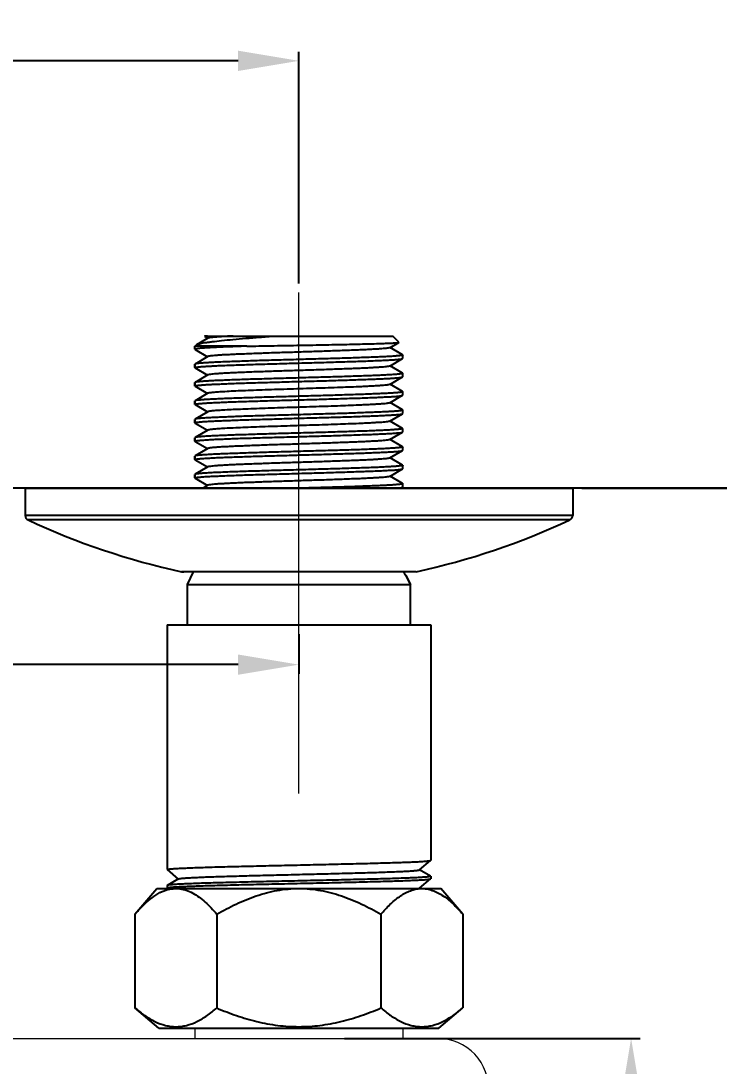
# Model space of a CAD drawing. Header units: millimetres. Extents: x 14295 to 15136, y 4961 to 5556.
# Drawn here: x 14569.5 to 14638.4, y 5287.1 to 5390.2 of the extents above; entities that cross this region are included whole.
import ezdxf

# ---------------------------------------------------------------- set-up
doc = ezdxf.new("R2010")
doc.units = ezdxf.units.MM
doc.linetypes.add('CENTERX2', pattern=[101.6, 63.5, -12.7, 12.7, -12.7])
doc.layers.add('CENTER', color=1, linetype='CENTERX2', lineweight=15)
doc.layers.add('DIM', color=3, linetype='Continuous', lineweight=9)
doc.layers.add('벽', color=2, linetype='Continuous')
doc.styles.get("Standard").update_dxf_attribs({"font": 'arial.ttf'})
doc.dimstyles.new('겸용-샤워욕조용1', dxfattribs={"dimscale": 0.6, "dimtxt": 10, "dimasz": 10, "dimexe": 1.5, "dimexo": 1.5, "dimgap": 1, "dimtad": 0, "dimtih": 1, "dimtoh": 1, "dimdec": 1, "dimdsep": 46, "dimtxsty": 'Standard', "dimcen": 2.5, "dimclrd": 5, "dimclre": 5, "dimclrt": 5, "dimadec": 1, "dimazin": 2, "dimtfac": 1, "dimtdec": 1, "dimtmove": 0, "dimatfit": 3, "dimfxl": 1.25, "dimarcsym": 0})

# ---------------------------------------------------------------- blocks, each defined once
blk = doc.blocks.new('*D2')
at = {"layer": 'Defpoints', "color": 0, "transparency": 16777216}
for p in [(14446.93, 5386.26), (14446.93, 5363.39), (14596.93, 5363.39)]:
    blk.add_point(p, dxfattribs=at)
at = {"layer": 'DIM', "color": 5, "lineweight": -2, "transparency": 16777216}
for p, q in [((14446.93, 5364.29), (14446.93, 5387.16)), ((14596.93, 5364.29), (14596.93, 5387.16)), ((14452.93, 5386.26), (14505.55, 5386.26)), ((14590.93, 5386.26), (14538.3, 5386.26))]:
    blk.add_line(p, q, dxfattribs=at)
at = {"layer": 'DIM', "color": 5, "transparency": 16777216}
for points in [[(14452.93, 5387.26), (14452.93, 5385.26), (14446.93, 5386.26)], [(14590.93, 5387.26), (14590.93, 5385.26), (14596.93, 5386.26)]]:
    blk.add_solid(points, dxfattribs=at)
at = {"layer": 'DIM', "color": 5, "transparency": 16777216, "insert": (14521.93, 5386.26), "char_height": 6, "attachment_point": 5}
blk.add_mtext('150~200', dxfattribs=at)
blk = doc.blocks.new('*D9')
at = {"layer": 'Defpoints', "color": 0, "transparency": 16777216}
for p in [(14446.93, 5330.61), (14596.93, 5330.61), (14596.93, 5326.69)]:
    blk.add_point(p, dxfattribs=at)
at = {"layer": 'DIM', "color": 5, "lineweight": -2, "transparency": 16777216}
for p, q in [((14446.93, 5329.71), (14446.93, 5325.79)), ((14596.93, 5329.71), (14596.93, 5325.79)), ((14452.93, 5326.69), (14514.99, 5326.69)), ((14590.93, 5326.69), (14528.86, 5326.69))]:
    blk.add_line(p, q, dxfattribs=at)
at = {"layer": 'DIM', "color": 5, "transparency": 16777216}
for points in [[(14452.93, 5327.69), (14452.93, 5325.69), (14446.93, 5326.69)], [(14590.93, 5327.69), (14590.93, 5325.69), (14596.93, 5326.69)]]:
    blk.add_solid(points, dxfattribs=at)
at = {"layer": 'DIM', "color": 5, "transparency": 16777216, "insert": (14521.93, 5326.69), "char_height": 6, "attachment_point": 5}
blk.add_mtext('150', dxfattribs=at)
blk = doc.blocks.new('*D10')
at = {"layer": 'Defpoints', "color": 0, "transparency": 16777216}
for p in [(14623.93, 5344.11), (14661.35, 5344.11), (14521.93, 5127.31)]:
    blk.add_point(p, dxfattribs=at)
at = {"layer": 'DIM', "color": 5, "lineweight": -2, "transparency": 16777216}
for p, q in [((14624.83, 5344.11), (14662.25, 5344.11)), ((14661.35, 5338.11), (14661.35, 5239.37)), ((14661.35, 5133.31), (14661.35, 5232.04)), ((14522.83, 5127.31), (14662.25, 5127.31))]:
    blk.add_line(p, q, dxfattribs=at)
at = {"layer": 'DIM', "color": 5, "transparency": 16777216}
for points in [[(14660.35, 5338.11), (14662.35, 5338.11), (14661.35, 5344.11)], [(14660.35, 5133.31), (14662.35, 5133.31), (14661.35, 5127.31)]]:
    blk.add_solid(points, dxfattribs=at)
at = {"layer": 'DIM', "color": 5, "transparency": 16777216, "insert": (14661.35, 5235.71), "char_height": 6, "attachment_point": 5}
blk.add_mtext('216.8', dxfattribs=at)
blk = doc.blocks.new('*D11')
at = {"layer": 'Defpoints', "color": 0, "transparency": 16777216}
for p in [(14600.54, 5289.81), (14629.69, 5289.81), (14600.54, 5253.05)]:
    blk.add_point(p, dxfattribs=at)
at = {"layer": 'DIM', "color": 5, "lineweight": -2, "transparency": 16777216}
for p, q in [((14601.44, 5289.81), (14630.59, 5289.81)), ((14629.69, 5283.81), (14629.69, 5275.09)), ((14629.69, 5259.05), (14629.69, 5267.76)), ((14601.44, 5253.05), (14630.59, 5253.05))]:
    blk.add_line(p, q, dxfattribs=at)
at = {"layer": 'DIM', "color": 5, "transparency": 16777216}
for points in [[(14628.69, 5283.81), (14630.69, 5283.81), (14629.69, 5289.81)], [(14628.69, 5259.05), (14630.69, 5259.05), (14629.69, 5253.05)]]:
    blk.add_solid(points, dxfattribs=at)
at = {"layer": 'DIM', "color": 5, "transparency": 16777216, "insert": (14629.69, 5271.43), "char_height": 6, "attachment_point": 5}
blk.add_mtext('36.8', dxfattribs=at)
blk = doc.blocks.new('*D12')
at = {"layer": 'Defpoints', "color": 0, "transparency": 16777216}
for p in [(14623.93, 5344.11), (14645.14, 5344.11), (14521.93, 5179.31)]:
    blk.add_point(p, dxfattribs=at)
at = {"layer": 'DIM', "color": 5, "lineweight": -2, "transparency": 16777216}
for p, q in [((14624.83, 5344.11), (14646.04, 5344.11)), ((14645.14, 5338.11), (14645.14, 5265.37)), ((14645.14, 5185.31), (14645.14, 5258.04)), ((14522.83, 5179.31), (14646.04, 5179.31))]:
    blk.add_line(p, q, dxfattribs=at)
at = {"layer": 'DIM', "color": 5, "transparency": 16777216}
for points in [[(14644.14, 5338.11), (14646.14, 5338.11), (14645.14, 5344.11)], [(14644.14, 5185.31), (14646.14, 5185.31), (14645.14, 5179.31)]]:
    blk.add_solid(points, dxfattribs=at)
at = {"layer": 'DIM', "color": 5, "transparency": 16777216, "insert": (14645.14, 5261.71), "char_height": 6, "attachment_point": 5}
blk.add_mtext('164.8', dxfattribs=at)

msp = doc.modelspace()

# ---------------------------------------------------------------- linework, layer by layer
at = {"color": 7, "linetype": 'Continuous'}
for p, q in [((14587.68, 5359.11), (14587.63, 5359.06)), ((14587.63, 5359.06), (14587.64, 5359.05)), ((14587.64, 5359.05), (14587.93, 5358.88)), ((14587.68, 5359.11), (14606.18, 5359.11)), ((14606.79, 5358.49), (14606.18, 5359.11)), ((14586.78, 5358.21), (14586.68, 5358.11)), ((14586.68, 5357.8), (14586.68, 5358.11)), ((14591.78, 5358.11), (14586.68, 5358.11)), ((14586.78, 5358.21), (14586.83, 5358.25)), ((14587.96, 5358.9), (14586.83, 5358.25)), ((14605.89, 5357.96), (14606.79, 5358.48)), ((14607.16, 5357.26), (14605.92, 5357.98)), ((14606.79, 5358.48), (14606.79, 5358.49)), ((14586.68, 5357.8), (14586.69, 5357.79)), ((14586.69, 5357.79), (14587.93, 5357.07)), ((14587.96, 5357.09), (14586.69, 5356.35)), ((14607.16, 5357.26), (14607.18, 5357.24)), ((14607.16, 5356.88), (14607.18, 5356.9)), ((14607.18, 5356.9), (14607.18, 5357.24)), ((14607.18, 5357.24), (14607.18, 5357.24)), ((14586.69, 5356.35), (14586.68, 5356.34)), ((14586.68, 5355.99), (14586.68, 5356.34)), ((14586.68, 5356.34), (14586.68, 5355.99)), ((14586.69, 5355.98), (14586.68, 5355.99)), ((14586.68, 5355.99), (14586.68, 5355.99)), ((14586.69, 5355.98), (14587.93, 5355.26)), ((14605.89, 5356.15), (14607.16, 5356.88)), ((14607.16, 5355.44), (14605.92, 5356.16)), ((14587.96, 5355.27), (14586.69, 5354.54)), ((14605.89, 5354.33), (14607.16, 5355.07)), ((14607.16, 5355.44), (14607.18, 5355.43)), ((14607.16, 5355.07), (14607.18, 5355.08)), ((14607.18, 5355.08), (14607.18, 5355.43)), ((14607.18, 5355.43), (14607.18, 5355.43)), ((14586.69, 5354.54), (14586.68, 5354.52)), ((14586.68, 5354.18), (14586.68, 5354.52)), ((14586.68, 5354.52), (14586.68, 5354.18)), ((14586.69, 5354.16), (14586.68, 5354.18)), ((14586.68, 5354.18), (14586.68, 5354.18)), ((14586.69, 5354.16), (14587.93, 5353.44)), ((14607.16, 5353.63), (14605.92, 5354.35)), ((14587.96, 5353.46), (14586.69, 5352.72)), ((14605.89, 5352.52), (14607.16, 5353.26)), ((14607.16, 5353.63), (14607.18, 5353.62)), ((14607.16, 5353.26), (14607.18, 5353.27)), ((14607.18, 5353.27), (14607.18, 5353.62)), ((14607.18, 5353.62), (14607.18, 5353.61)), ((14586.69, 5352.72), (14586.68, 5352.71)), ((14586.68, 5352.36), (14586.68, 5352.71)), ((14586.68, 5352.71), (14586.68, 5352.36)), ((14586.69, 5352.35), (14586.68, 5352.36)), ((14586.68, 5352.36), (14586.68, 5352.36)), ((14586.69, 5352.35), (14587.93, 5351.63)), ((14607.16, 5351.82), (14605.92, 5352.54)), ((14607.16, 5351.82), (14607.18, 5351.8)), ((14607.18, 5351.46), (14607.18, 5351.8)), ((14607.18, 5351.8), (14607.18, 5351.8)), ((14586.69, 5350.91), (14586.68, 5350.89)), ((14586.68, 5350.55), (14586.68, 5350.89)), ((14586.68, 5350.89), (14586.68, 5350.55)), ((14587.96, 5351.64), (14586.69, 5350.91)), ((14605.89, 5350.71), (14607.16, 5351.44)), ((14607.16, 5350), (14605.92, 5350.72)), ((14607.16, 5351.44), (14607.18, 5351.46)), ((14586.69, 5350.53), (14586.68, 5350.55)), ((14586.68, 5350.55), (14586.68, 5350.55)), ((14586.69, 5350.53), (14587.93, 5349.81)), ((14587.96, 5349.83), (14586.69, 5349.09)), ((14607.16, 5350), (14607.18, 5349.99)), ((14607.18, 5349.64), (14607.18, 5349.99)), ((14607.18, 5349.99), (14607.18, 5349.99)), ((14586.69, 5349.09), (14586.68, 5349.08)), ((14586.68, 5348.73), (14586.68, 5349.08)), ((14586.68, 5349.08), (14586.68, 5348.73)), ((14586.68, 5348.73), (14586.68, 5348.74)), ((14586.69, 5348.72), (14586.68, 5348.73)), ((14586.69, 5348.72), (14587.93, 5348)), ((14605.89, 5348.89), (14607.16, 5349.63)), ((14607.16, 5348.19), (14605.92, 5348.91)), ((14607.16, 5349.63), (14607.18, 5349.64)), ((14587.96, 5348.02), (14586.69, 5347.28)), ((14605.89, 5347.08), (14607.16, 5347.81)), ((14607.16, 5348.19), (14607.18, 5348.17)), ((14607.16, 5347.81), (14607.18, 5347.83)), ((14607.18, 5347.83), (14607.18, 5348.17)), ((14607.18, 5348.17), (14607.18, 5348.17)), ((14586.69, 5347.28), (14586.68, 5347.27)), ((14586.68, 5346.92), (14586.68, 5347.27)), ((14586.68, 5347.27), (14586.68, 5346.92)), ((14586.69, 5346.91), (14586.68, 5346.92)), ((14586.68, 5346.92), (14586.68, 5346.92)), ((14586.69, 5346.91), (14587.93, 5346.19)), ((14607.16, 5346.37), (14605.92, 5347.09)), ((14587.96, 5346.2), (14586.69, 5345.47)), ((14605.89, 5345.26), (14607.16, 5346)), ((14607.16, 5346.37), (14607.18, 5346.36)), ((14607.16, 5346), (14607.18, 5346.01)), ((14607.18, 5346.01), (14607.18, 5346.36)), ((14607.18, 5346.36), (14607.18, 5346.36)), ((14586.69, 5345.47), (14586.68, 5345.45)), ((14586.68, 5345.11), (14586.68, 5345.45)), ((14586.68, 5345.45), (14586.68, 5345.11)), ((14586.69, 5345.09), (14586.68, 5345.11)), ((14586.68, 5345.11), (14586.68, 5345.11)), ((14586.69, 5345.09), (14587.93, 5344.37)), ((14607.16, 5344.56), (14605.92, 5345.28)), ((14607.16, 5344.56), (14607.18, 5344.55)), ((14607.18, 5344.2), (14607.18, 5344.55)), ((14607.18, 5344.55), (14607.18, 5344.54)), ((14569.93, 5344.11), (14569.93, 5341.42)), ((14569.93, 5344.11), (14569.93, 5341.42)), ((14569.93, 5344.11), (14623.93, 5344.11)), ((14587.96, 5344.39), (14587.47, 5344.11)), ((14607.03, 5344.11), (14607.16, 5344.19)), ((14607.16, 5344.19), (14607.18, 5344.2)), ((14623.93, 5344.11), (14623.93, 5341.42)), ((14623.93, 5344.11), (14623.93, 5341.42)), ((14623.93, 5341.42), (14569.93, 5341.42)), ((14623.64, 5340.97), (14570.21, 5340.97)), ((14608.49, 5335.86), (14585.36, 5335.86)), ((14585.36, 5335.86), (14585.58, 5335.84)), ((14608.28, 5335.84), (14585.58, 5335.84)), ((14585.93, 5334.61), (14586.54, 5335.84)), ((14607.44, 5335.51), (14607.28, 5335.84)), ((14607.48, 5335.51), (14607.44, 5335.51)), ((14607.93, 5334.61), (14607.48, 5335.51)), ((14607.48, 5335.51), (14607.93, 5334.61)), ((14608.49, 5335.86), (14608.28, 5335.84)), ((14585.93, 5330.61), (14585.93, 5334.61)), ((14585.93, 5334.61), (14607.93, 5334.61)), ((14607.93, 5330.61), (14607.93, 5334.61)), ((14583.93, 5330.61), (14583.93, 5306.47)), ((14583.93, 5330.61), (14583.93, 5306.47)), ((14583.93, 5330.61), (14609.93, 5330.61)), ((14609.93, 5330.61), (14609.93, 5307.38)), ((14609.93, 5330.61), (14609.93, 5307.38)), ((14583.93, 5306.47), (14585.03, 5305.54)), ((14583.93, 5306.47), (14583.93, 5306.47)), ((14583.93, 5306.47), (14583.93, 5306.47)), ((14608.81, 5306.44), (14609.92, 5307.37)), ((14609.92, 5305.82), (14608.82, 5306.45)), ((14609.92, 5307.37), (14609.93, 5307.38)), ((14585.05, 5305.55), (14583.94, 5304.91)), ((14608.81, 5304.63), (14609.92, 5305.56)), ((14609.92, 5305.82), (14609.93, 5305.81)), ((14609.92, 5305.56), (14609.93, 5305.57)), ((14609.93, 5305.81), (14609.93, 5305.57)), ((14609.93, 5305.81), (14609.93, 5305.57)), ((14609.93, 5305.81), (14609.93, 5305.81)), ((14580.76, 5302.06), (14582.93, 5304.61)), ((14582.93, 5304.61), (14610.92, 5304.61)), ((14583.94, 5304.91), (14583.93, 5304.9)), ((14583.93, 5304.9), (14583.93, 5304.66)), ((14583.93, 5304.9), (14583.93, 5304.66)), ((14583.93, 5304.65), (14583.93, 5304.66)), ((14583.93, 5304.66), (14583.93, 5304.66)), ((14583.93, 5304.65), (14583.99, 5304.61)), ((14608.88, 5304.61), (14608.82, 5304.64)), ((14613.09, 5302.06), (14610.92, 5304.61)), ((14580.76, 5302.06), (14580.76, 5292.82)), ((14588.84, 5302.06), (14588.84, 5292.82)), ((14605.01, 5302.06), (14605.01, 5292.82)), ((14613.09, 5302.06), (14613.09, 5292.82)), ((14583.12, 5290.81), (14580.76, 5292.82)), ((14610.73, 5290.81), (14613.09, 5292.82)), ((14583.12, 5290.81), (14610.73, 5290.81))]:
    msp.add_line(p, q, dxfattribs=at)
at = {"linetype": 'Continuous', "lineweight": 18}
for p, q in [((14586.68, 5290.81), (14586.68, 5289.81)), ((14607.18, 5290.81), (14607.18, 5289.81)), ((14433.21, 5289.81), (14610.64, 5289.81))]:
    msp.add_line(p, q, dxfattribs=at)
at = {"color": 6, "lineweight": 18}
msp.add_line((14586.68, 5290.81), (14607.18, 5290.81), dxfattribs=at)
at = {"color": 7, "linetype": 'Continuous'}
for centre, radius, start, end in [((14570.43, 5341.42), 0.5, 180, 244.9417), ((14623.43, 5341.42), 0.5, 295.0583, 0), ((14600.54, 5405.83), 71.6, 244.9417, 257.7627), ((14600.54, 5405.83), 71.6, 244.9417, 257.7627), ((14593.31, 5405.83), 71.6, 282.2373, 295.0583), ((14593.31, 5405.83), 71.6, 282.2373, 295.0583)]:
    msp.add_arc(centre, radius, start, end, dxfattribs=at)
at = {"linetype": 'Continuous', "lineweight": 18}
msp.add_arc((14610.64, 5284.81), 5, 356.8202, 90, dxfattribs=at)
at = {"color": 7, "linetype": 'Continuous'}
for points, knots in [([(14586.83, 5358.25), (14586.86, 5358.27), (14586.96, 5358.31), (14587.14, 5358.36), (14587.37, 5358.41), (14587.66, 5358.46), (14588, 5358.51), (14588.55, 5358.58), (14589.36, 5358.67), (14590.46, 5358.78), (14591.72, 5358.89), (14593.09, 5359), (14594.04, 5359.07), (14594.53, 5359.11)], [0, 0, 0, 0, 0.016562, 0.04005, 0.070572, 0.108073, 0.152421, 0.203409, 0.324246, 0.467967, 0.631241, 0.810097, 1, 1, 1, 1]), ([(14587.91, 5359.11), (14587.87, 5359.1), (14587.81, 5359.1), (14587.73, 5359.09), (14587.69, 5359.08), (14587.66, 5359.08), (14587.65, 5359.07), (14587.64, 5359.07), (14587.63, 5359.06)], [0, 0, 0, 0, 0.403647, 0.704709, 0.816606, 0.902765, 0.963479, 1, 1, 1, 1]), ([(14590.46, 5359.11), (14590.29, 5359.1), (14589.95, 5359.08), (14589.48, 5359.06), (14589.07, 5359.03), (14588.72, 5359.01), (14588.43, 5358.98), (14588.24, 5358.96), (14588.11, 5358.94), (14588.05, 5358.93), (14588, 5358.92), (14587.97, 5358.91), (14587.96, 5358.9)], [0, 0, 0, 0, 0.21025, 0.39871, 0.563649, 0.703842, 0.818243, 0.906015, 0.939714, 0.96658, 0.986632, 1, 1, 1, 1]), ([(14591.78, 5358.11), (14591.41, 5358.09), (14590.71, 5358.07), (14589.71, 5358.03), (14588.95, 5358), (14588.41, 5357.97), (14588.06, 5357.96), (14587.74, 5357.94), (14587.47, 5357.92), (14587.23, 5357.9), (14587.04, 5357.88), (14586.89, 5357.86), (14586.78, 5357.85), (14586.71, 5357.83), (14586.68, 5357.82), (14586.68, 5357.81), (14586.68, 5357.8)], [0, 0, 0, 0, 0.216872, 0.413019, 0.584998, 0.661026, 0.729967, 0.791522, 0.845446, 0.891503, 0.929518, 0.959344, 0.980888, 0.994185, 0.997875, 1, 1, 1, 1]), ([(14605.89, 5357.96), (14605.88, 5357.96), (14605.85, 5357.95), (14605.8, 5357.93), (14605.72, 5357.92), (14605.59, 5357.9), (14605.37, 5357.88), (14605.05, 5357.85), (14604.65, 5357.82), (14604.19, 5357.8), (14603.66, 5357.77), (14603.08, 5357.74), (14602.43, 5357.71), (14601.48, 5357.68), (14600.21, 5357.63), (14598.6, 5357.58), (14596.93, 5357.52), (14595.26, 5357.47), (14593.64, 5357.42), (14592.37, 5357.37), (14591.42, 5357.33), (14590.77, 5357.31), (14590.19, 5357.28), (14589.66, 5357.25), (14589.2, 5357.23), (14588.8, 5357.2), (14588.48, 5357.17), (14588.26, 5357.15), (14588.13, 5357.13), (14588.05, 5357.12), (14588, 5357.1), (14587.97, 5357.09), (14587.96, 5357.09)], [0, 0, 0, 0, 0.002023, 0.005107, 0.009275, 0.014527, 0.028249, 0.046177, 0.068154, 0.093991, 0.123458, 0.156292, 0.192202, 0.230865, 0.315051, 0.405844, 0.5, 0.594156, 0.684949, 0.769135, 0.807798, 0.843708, 0.876542, 0.90601, 0.931845, 0.953824, 0.97175, 0.985473, 0.990724, 0.994892, 0.997977, 1, 1, 1, 1]), ([(14591.78, 5358.11), (14592.58, 5358.12), (14594.22, 5358.15), (14596.29, 5358.19), (14597.99, 5358.22), (14599.24, 5358.24), (14600.46, 5358.27), (14601.62, 5358.29), (14602.69, 5358.31), (14603.67, 5358.34), (14604.54, 5358.36), (14605.18, 5358.38), (14605.63, 5358.4), (14605.91, 5358.41), (14606.16, 5358.42), (14606.36, 5358.43), (14606.53, 5358.44), (14606.64, 5358.45), (14606.71, 5358.46), (14606.74, 5358.47), (14606.77, 5358.47), (14606.78, 5358.48), (14606.79, 5358.48)], [0, 0, 0, 0, 0.158672, 0.328226, 0.413743, 0.497918, 0.579388, 0.656825, 0.72896, 0.794598, 0.852642, 0.902115, 0.923371, 0.942181, 0.958464, 0.972151, 0.983181, 0.991513, 0.994655, 0.997113, 0.99889, 1, 1, 1, 1]), ([(14607.18, 5357.24), (14607.17, 5357.24), (14607.17, 5357.23), (14607.15, 5357.22), (14607.11, 5357.21), (14607.05, 5357.2), (14606.96, 5357.18), (14606.85, 5357.17), (14606.72, 5357.16), (14606.56, 5357.14), (14606.31, 5357.12), (14605.94, 5357.1), (14605.44, 5357.07), (14604.85, 5357.04), (14604.2, 5357.02), (14603.47, 5356.99), (14602.69, 5356.96), (14601.85, 5356.93), (14600.64, 5356.9), (14599.07, 5356.85), (14597.13, 5356.8), (14595.19, 5356.74), (14593.31, 5356.69), (14591.82, 5356.64), (14590.71, 5356.6), (14589.95, 5356.57), (14589.27, 5356.55), (14588.65, 5356.52), (14588.11, 5356.49), (14587.66, 5356.46), (14587.33, 5356.44), (14587.11, 5356.42), (14586.98, 5356.41), (14586.87, 5356.39), (14586.79, 5356.38), (14586.73, 5356.37), (14586.7, 5356.36), (14586.69, 5356.35)], [0, 0, 0, 0, 0.000415, 0.001043, 0.003085, 0.006238, 0.01052, 0.015927, 0.02245, 0.030078, 0.038795, 0.05941, 0.084113, 0.112673, 0.14483, 0.180285, 0.21871, 0.259748, 0.303018, 0.394635, 0.490173, 0.58609, 0.678832, 0.764968, 0.804549, 0.84131, 0.874907, 0.905032, 0.931404, 0.953782, 0.971963, 0.979427, 0.985784, 0.991023, 0.995135, 0.99812, 1, 1, 1, 1]), ([(14586.68, 5355.99), (14586.68, 5356), (14586.68, 5356), (14586.7, 5356.01), (14586.74, 5356.02), (14586.8, 5356.04), (14586.89, 5356.05), (14587, 5356.06), (14587.13, 5356.08), (14587.29, 5356.09), (14587.54, 5356.11), (14587.91, 5356.13), (14588.41, 5356.16), (14589, 5356.19), (14589.65, 5356.22), (14590.38, 5356.24), (14591.16, 5356.27), (14592, 5356.3), (14593.21, 5356.34), (14594.78, 5356.38), (14596.72, 5356.44), (14598.66, 5356.49), (14600.54, 5356.55), (14602.03, 5356.59), (14603.14, 5356.63), (14603.9, 5356.66), (14604.58, 5356.69), (14605.2, 5356.71), (14605.74, 5356.74), (14606.19, 5356.77), (14606.52, 5356.79), (14606.74, 5356.81), (14606.87, 5356.83), (14606.98, 5356.84), (14607.06, 5356.85), (14607.12, 5356.87), (14607.15, 5356.88), (14607.16, 5356.88)], [0, 0, 0, 0, 0.000415, 0.001043, 0.003085, 0.006238, 0.01052, 0.015927, 0.02245, 0.030078, 0.038795, 0.05941, 0.084113, 0.112673, 0.14483, 0.180285, 0.21871, 0.259748, 0.303018, 0.394635, 0.490173, 0.58609, 0.678832, 0.764968, 0.804549, 0.84131, 0.874907, 0.905032, 0.931404, 0.953782, 0.971963, 0.979427, 0.985784, 0.991023, 0.995135, 0.99812, 1, 1, 1, 1]), ([(14605.89, 5356.15), (14605.88, 5356.14), (14605.85, 5356.13), (14605.8, 5356.12), (14605.72, 5356.1), (14605.59, 5356.09), (14605.37, 5356.06), (14605.05, 5356.04), (14604.65, 5356.01), (14604.19, 5355.98), (14603.66, 5355.95), (14603.08, 5355.93), (14602.43, 5355.9), (14601.48, 5355.86), (14600.21, 5355.82), (14598.6, 5355.76), (14596.93, 5355.71), (14595.26, 5355.66), (14593.64, 5355.6), (14592.37, 5355.56), (14591.42, 5355.52), (14590.77, 5355.49), (14590.19, 5355.47), (14589.66, 5355.44), (14589.2, 5355.41), (14588.8, 5355.38), (14588.48, 5355.36), (14588.26, 5355.33), (14588.13, 5355.31), (14588.05, 5355.3), (14588, 5355.29), (14587.97, 5355.28), (14587.96, 5355.27)], [0, 0, 0, 0, 0.002023, 0.005107, 0.009275, 0.014527, 0.028249, 0.046176, 0.068154, 0.093991, 0.123458, 0.156292, 0.192202, 0.230865, 0.315051, 0.405844, 0.5, 0.594156, 0.684948, 0.769134, 0.807798, 0.843707, 0.876542, 0.906009, 0.931845, 0.953824, 0.971749, 0.985473, 0.990724, 0.994891, 0.997976, 1, 1, 1, 1]), ([(14586.68, 5354.18), (14586.68, 5354.18), (14586.68, 5354.19), (14586.7, 5354.2), (14586.74, 5354.21), (14586.8, 5354.22), (14586.89, 5354.24), (14587, 5354.25), (14587.13, 5354.26), (14587.29, 5354.28), (14587.54, 5354.3), (14587.91, 5354.32), (14588.41, 5354.35), (14589, 5354.37), (14589.65, 5354.4), (14590.38, 5354.43), (14591.16, 5354.46), (14592, 5354.49), (14593.21, 5354.52), (14594.78, 5354.57), (14596.72, 5354.62), (14598.66, 5354.68), (14600.54, 5354.73), (14602.03, 5354.78), (14603.14, 5354.82), (14603.9, 5354.85), (14604.58, 5354.87), (14605.2, 5354.9), (14605.74, 5354.93), (14606.19, 5354.95), (14606.52, 5354.98), (14606.74, 5355), (14606.87, 5355.01), (14606.98, 5355.03), (14607.06, 5355.04), (14607.12, 5355.05), (14607.15, 5355.06), (14607.16, 5355.07)], [0, 0, 0, 0, 0.000415, 0.001043, 0.003085, 0.006238, 0.01052, 0.015927, 0.02245, 0.030078, 0.038795, 0.059411, 0.084114, 0.112674, 0.144831, 0.180286, 0.21871, 0.259747, 0.303017, 0.394634, 0.490171, 0.586086, 0.678827, 0.764964, 0.804546, 0.841307, 0.874905, 0.905029, 0.931402, 0.953781, 0.971963, 0.979426, 0.985783, 0.991023, 0.995135, 0.99812, 1, 1, 1, 1]), ([(14607.18, 5355.43), (14607.17, 5355.42), (14607.17, 5355.42), (14607.15, 5355.41), (14607.11, 5355.4), (14607.05, 5355.38), (14606.96, 5355.37), (14606.85, 5355.36), (14606.72, 5355.34), (14606.56, 5355.33), (14606.31, 5355.31), (14605.94, 5355.29), (14605.44, 5355.26), (14604.85, 5355.23), (14604.2, 5355.2), (14603.47, 5355.18), (14602.69, 5355.15), (14601.85, 5355.12), (14600.64, 5355.08), (14599.07, 5355.04), (14597.13, 5354.98), (14595.19, 5354.93), (14593.31, 5354.87), (14591.82, 5354.83), (14590.71, 5354.79), (14589.95, 5354.76), (14589.27, 5354.73), (14588.65, 5354.71), (14588.11, 5354.68), (14587.66, 5354.65), (14587.33, 5354.63), (14587.11, 5354.61), (14586.98, 5354.59), (14586.87, 5354.58), (14586.79, 5354.57), (14586.73, 5354.55), (14586.7, 5354.54), (14586.69, 5354.54)], [0, 0, 0, 0, 0.000415, 0.001043, 0.003085, 0.006238, 0.01052, 0.015927, 0.02245, 0.030078, 0.038795, 0.05941, 0.084113, 0.112673, 0.14483, 0.180286, 0.218711, 0.259751, 0.303022, 0.394639, 0.490178, 0.586095, 0.678836, 0.76497, 0.804551, 0.841311, 0.874908, 0.905032, 0.931404, 0.953783, 0.971964, 0.979427, 0.985784, 0.991023, 0.995135, 0.99812, 1, 1, 1, 1]), ([(14605.89, 5354.33), (14605.88, 5354.33), (14605.85, 5354.32), (14605.8, 5354.3), (14605.72, 5354.29), (14605.59, 5354.27), (14605.37, 5354.25), (14605.05, 5354.22), (14604.65, 5354.19), (14604.19, 5354.17), (14603.66, 5354.14), (14602.6, 5354.09), (14600.91, 5354.03), (14598.57, 5353.95), (14596.5, 5353.88), (14594.83, 5353.83), (14593.63, 5353.79), (14592.49, 5353.75), (14591.44, 5353.71), (14590.5, 5353.67), (14589.79, 5353.63), (14589.3, 5353.6), (14588.98, 5353.58), (14588.71, 5353.56), (14588.47, 5353.54), (14588.28, 5353.52), (14588.14, 5353.5), (14588.04, 5353.49), (14587.99, 5353.47), (14587.97, 5353.46), (14587.96, 5353.46)], [0, 0, 0, 0, 0.002024, 0.005109, 0.009276, 0.014527, 0.028251, 0.046177, 0.068155, 0.093992, 0.123458, 0.156293, 0.271937, 0.405843, 0.547289, 0.617299, 0.684948, 0.748877, 0.807798, 0.860527, 0.906008, 0.925739, 0.943329, 0.95869, 0.97175, 0.982442, 0.990724, 0.996567, 0.998579, 1, 1, 1, 1]), ([(14586.68, 5352.36), (14586.68, 5352.37), (14586.68, 5352.37), (14586.7, 5352.38), (14586.74, 5352.39), (14586.8, 5352.41), (14586.89, 5352.42), (14587, 5352.44), (14587.13, 5352.45), (14587.29, 5352.46), (14587.54, 5352.48), (14587.91, 5352.51), (14588.41, 5352.53), (14589, 5352.56), (14589.65, 5352.59), (14590.38, 5352.62), (14591.16, 5352.64), (14592, 5352.67), (14593.21, 5352.71), (14594.78, 5352.76), (14596.72, 5352.81), (14598.66, 5352.86), (14600.54, 5352.92), (14602.03, 5352.97), (14603.14, 5353), (14603.9, 5353.03), (14604.58, 5353.06), (14605.2, 5353.09), (14605.74, 5353.11), (14606.19, 5353.14), (14606.52, 5353.16), (14606.74, 5353.18), (14606.87, 5353.2), (14606.98, 5353.21), (14607.06, 5353.23), (14607.12, 5353.24), (14607.15, 5353.25), (14607.16, 5353.26)], [0, 0, 0, 0, 0.000415, 0.001043, 0.003085, 0.006238, 0.01052, 0.015927, 0.022451, 0.030079, 0.038796, 0.059412, 0.084116, 0.112676, 0.144833, 0.180287, 0.218711, 0.259749, 0.303019, 0.394637, 0.490172, 0.586085, 0.678826, 0.764963, 0.804544, 0.841305, 0.874903, 0.905027, 0.931401, 0.95378, 0.971962, 0.979426, 0.985783, 0.991023, 0.995135, 0.99812, 1, 1, 1, 1]), ([(14607.18, 5353.61), (14607.17, 5353.61), (14607.17, 5353.6), (14607.15, 5353.59), (14607.11, 5353.58), (14607.05, 5353.57), (14606.96, 5353.56), (14606.85, 5353.54), (14606.72, 5353.53), (14606.56, 5353.51), (14606.31, 5353.5), (14605.94, 5353.47), (14605.44, 5353.44), (14604.85, 5353.42), (14604.2, 5353.39), (14603.47, 5353.36), (14602.69, 5353.33), (14601.85, 5353.31), (14600.64, 5353.27), (14599.07, 5353.22), (14597.13, 5353.17), (14595.19, 5353.11), (14593.31, 5353.06), (14591.82, 5353.01), (14590.71, 5352.97), (14589.95, 5352.95), (14589.27, 5352.92), (14588.65, 5352.89), (14588.11, 5352.86), (14587.66, 5352.84), (14587.33, 5352.81), (14587.11, 5352.79), (14586.98, 5352.78), (14586.87, 5352.77), (14586.79, 5352.75), (14586.73, 5352.74), (14586.7, 5352.73), (14586.69, 5352.72)], [0, 0, 0, 0, 0.000415, 0.001043, 0.003085, 0.006238, 0.010519, 0.015927, 0.02245, 0.030078, 0.038795, 0.059412, 0.084114, 0.112675, 0.144832, 0.180288, 0.218714, 0.259754, 0.303026, 0.394644, 0.49018, 0.586096, 0.678837, 0.764971, 0.804551, 0.841311, 0.874907, 0.905031, 0.931404, 0.953782, 0.971964, 0.979427, 0.985784, 0.991023, 0.995135, 0.99812, 1, 1, 1, 1]), ([(14607.18, 5351.8), (14607.17, 5351.8), (14607.17, 5351.79), (14607.15, 5351.78), (14607.11, 5351.77), (14607.05, 5351.76), (14606.96, 5351.74), (14606.85, 5351.73), (14606.72, 5351.71), (14606.56, 5351.7), (14606.31, 5351.68), (14605.94, 5351.66), (14605.44, 5351.63), (14604.85, 5351.6), (14604.2, 5351.58), (14603.47, 5351.55), (14602.69, 5351.52), (14601.85, 5351.49), (14600.64, 5351.45), (14599.07, 5351.41), (14597.13, 5351.35), (14595.19, 5351.3), (14593.31, 5351.24), (14591.82, 5351.2), (14590.71, 5351.16), (14589.95, 5351.13), (14589.27, 5351.1), (14588.65, 5351.08), (14588.11, 5351.05), (14587.66, 5351.02), (14587.33, 5351), (14587.11, 5350.98), (14586.98, 5350.97), (14586.87, 5350.95), (14586.79, 5350.94), (14586.73, 5350.93), (14586.7, 5350.92), (14586.69, 5350.91)], [0, 0, 0, 0, 0.000415, 0.001043, 0.003085, 0.006238, 0.010519, 0.015927, 0.02245, 0.030078, 0.038796, 0.059413, 0.084116, 0.112677, 0.144834, 0.18029, 0.218715, 0.259755, 0.303027, 0.394644, 0.490179, 0.586093, 0.678834, 0.764969, 0.804549, 0.841309, 0.874905, 0.905029, 0.931402, 0.953781, 0.971963, 0.979427, 0.985784, 0.991023, 0.995135, 0.99812, 1, 1, 1, 1]), ([(14605.89, 5352.52), (14605.88, 5352.51), (14605.85, 5352.5), (14605.8, 5352.49), (14605.72, 5352.48), (14605.59, 5352.46), (14605.37, 5352.43), (14605.05, 5352.41), (14604.65, 5352.38), (14604.19, 5352.35), (14603.66, 5352.33), (14602.6, 5352.28), (14600.91, 5352.21), (14598.57, 5352.13), (14596.5, 5352.07), (14594.83, 5352.01), (14593.63, 5351.97), (14592.49, 5351.93), (14591.44, 5351.89), (14590.5, 5351.85), (14589.79, 5351.82), (14589.3, 5351.79), (14588.98, 5351.77), (14588.71, 5351.75), (14588.47, 5351.73), (14588.28, 5351.71), (14588.14, 5351.69), (14588.04, 5351.67), (14587.99, 5351.66), (14587.97, 5351.65), (14587.96, 5351.64)], [0, 0, 0, 0, 0.002023, 0.005108, 0.009276, 0.014527, 0.02825, 0.046176, 0.068154, 0.09399, 0.123458, 0.156292, 0.271937, 0.405843, 0.547289, 0.617299, 0.684948, 0.748876, 0.807797, 0.860528, 0.906008, 0.925738, 0.943329, 0.958691, 0.971749, 0.982443, 0.990723, 0.996568, 0.998579, 1, 1, 1, 1]), ([(14586.68, 5350.55), (14586.68, 5350.55), (14586.68, 5350.56), (14586.7, 5350.57), (14586.74, 5350.58), (14586.8, 5350.59), (14586.89, 5350.61), (14587, 5350.62), (14587.13, 5350.63), (14587.29, 5350.65), (14587.54, 5350.67), (14587.91, 5350.69), (14588.41, 5350.72), (14589, 5350.75), (14589.65, 5350.77), (14590.38, 5350.8), (14591.16, 5350.83), (14592, 5350.86), (14593.21, 5350.89), (14594.78, 5350.94), (14596.72, 5351), (14598.66, 5351.05), (14600.54, 5351.1), (14602.03, 5351.15), (14603.14, 5351.19), (14603.9, 5351.22), (14604.58, 5351.24), (14605.2, 5351.27), (14605.74, 5351.3), (14606.19, 5351.33), (14606.52, 5351.35), (14606.74, 5351.37), (14606.87, 5351.38), (14606.98, 5351.4), (14607.06, 5351.41), (14607.12, 5351.42), (14607.15, 5351.43), (14607.16, 5351.44)], [0, 0, 0, 0, 0.000415, 0.001043, 0.003085, 0.006238, 0.010519, 0.015927, 0.02245, 0.030078, 0.038796, 0.059412, 0.084116, 0.112676, 0.144833, 0.180288, 0.218713, 0.259752, 0.303023, 0.39464, 0.490175, 0.586088, 0.678829, 0.764965, 0.804546, 0.841306, 0.874902, 0.905027, 0.9314, 0.953779, 0.971962, 0.979426, 0.985783, 0.991023, 0.995135, 0.99812, 1, 1, 1, 1]), ([(14605.89, 5350.71), (14605.88, 5350.7), (14605.85, 5350.69), (14605.8, 5350.68), (14605.72, 5350.66), (14605.59, 5350.64), (14605.37, 5350.62), (14605.05, 5350.59), (14604.65, 5350.57), (14604.19, 5350.54), (14603.66, 5350.51), (14602.6, 5350.46), (14600.91, 5350.4), (14598.57, 5350.32), (14596.5, 5350.25), (14594.83, 5350.2), (14593.63, 5350.16), (14592.49, 5350.12), (14591.44, 5350.08), (14590.5, 5350.04), (14589.79, 5350), (14589.3, 5349.98), (14588.98, 5349.95), (14588.71, 5349.93), (14588.47, 5349.91), (14588.28, 5349.89), (14588.14, 5349.87), (14588.04, 5349.86), (14587.99, 5349.84), (14587.97, 5349.83), (14587.96, 5349.83)], [0, 0, 0, 0, 0.002024, 0.005108, 0.009275, 0.014527, 0.02825, 0.046177, 0.068154, 0.093991, 0.123457, 0.156292, 0.271937, 0.405843, 0.547289, 0.617298, 0.684948, 0.748876, 0.807797, 0.860527, 0.906007, 0.925739, 0.943328, 0.95869, 0.971749, 0.982442, 0.990724, 0.996566, 0.998578, 1, 1, 1, 1]), ([(14607.18, 5349.99), (14607.17, 5349.98), (14607.17, 5349.98), (14607.15, 5349.97), (14607.11, 5349.95), (14607.05, 5349.94), (14606.96, 5349.93), (14606.85, 5349.91), (14606.72, 5349.9), (14606.56, 5349.89), (14606.31, 5349.87), (14605.94, 5349.84), (14605.44, 5349.82), (14604.85, 5349.79), (14604.2, 5349.76), (14603.47, 5349.73), (14602.69, 5349.71), (14601.85, 5349.68), (14600.64, 5349.64), (14599.07, 5349.59), (14597.13, 5349.54), (14595.19, 5349.49), (14593.31, 5349.43), (14591.82, 5349.38), (14590.71, 5349.35), (14589.95, 5349.32), (14589.27, 5349.29), (14588.65, 5349.26), (14588.11, 5349.24), (14587.66, 5349.21), (14587.33, 5349.18), (14587.11, 5349.17), (14586.98, 5349.15), (14586.87, 5349.14), (14586.79, 5349.12), (14586.73, 5349.11), (14586.7, 5349.1), (14586.69, 5349.09)], [0, 0, 0, 0, 0.000415, 0.001043, 0.003085, 0.006238, 0.010519, 0.015927, 0.02245, 0.030078, 0.038796, 0.059412, 0.084116, 0.112676, 0.144833, 0.180288, 0.218712, 0.259751, 0.303022, 0.39464, 0.490174, 0.586088, 0.678829, 0.764965, 0.804546, 0.841306, 0.874902, 0.905027, 0.9314, 0.953779, 0.971962, 0.979426, 0.985783, 0.991023, 0.995135, 0.99812, 1, 1, 1, 1]), ([(14586.68, 5348.74), (14586.68, 5348.74), (14586.68, 5348.74), (14586.7, 5348.76), (14586.74, 5348.77), (14586.8, 5348.78), (14586.89, 5348.79), (14587, 5348.81), (14587.13, 5348.82), (14587.29, 5348.83), (14587.54, 5348.85), (14587.91, 5348.88), (14588.41, 5348.91), (14589, 5348.93), (14589.65, 5348.96), (14590.38, 5348.99), (14591.16, 5349.02), (14592, 5349.04), (14593.21, 5349.08), (14594.78, 5349.13), (14596.72, 5349.18), (14598.66, 5349.24), (14600.54, 5349.29), (14602.03, 5349.34), (14603.14, 5349.38), (14603.9, 5349.4), (14604.58, 5349.43), (14605.2, 5349.46), (14605.74, 5349.49), (14606.19, 5349.51), (14606.52, 5349.54), (14606.74, 5349.56), (14606.87, 5349.57), (14606.98, 5349.58), (14607.06, 5349.6), (14607.12, 5349.61), (14607.15, 5349.62), (14607.16, 5349.63)], [0, 0, 0, 0, 0.000415, 0.001043, 0.003085, 0.006238, 0.010519, 0.015927, 0.02245, 0.030078, 0.038796, 0.059413, 0.084116, 0.112677, 0.144834, 0.180289, 0.218715, 0.259755, 0.303026, 0.394644, 0.490179, 0.586093, 0.678834, 0.764969, 0.804549, 0.841308, 0.874905, 0.905029, 0.931402, 0.953781, 0.971963, 0.979427, 0.985784, 0.991023, 0.995135, 0.99812, 1, 1, 1, 1]), ([(14605.89, 5348.89), (14605.88, 5348.89), (14605.85, 5348.88), (14605.8, 5348.86), (14605.72, 5348.85), (14605.59, 5348.83), (14605.37, 5348.81), (14605.05, 5348.78), (14604.65, 5348.75), (14604.19, 5348.73), (14603.66, 5348.7), (14603.08, 5348.67), (14602.43, 5348.64), (14601.48, 5348.61), (14600.21, 5348.56), (14598.6, 5348.51), (14596.93, 5348.45), (14595.26, 5348.4), (14593.64, 5348.35), (14592.37, 5348.3), (14591.42, 5348.26), (14590.77, 5348.24), (14590.19, 5348.21), (14589.66, 5348.18), (14589.2, 5348.16), (14588.8, 5348.13), (14588.48, 5348.1), (14588.26, 5348.08), (14588.13, 5348.06), (14588.05, 5348.05), (14588, 5348.03), (14587.97, 5348.02), (14587.96, 5348.02)], [0, 0, 0, 0, 0.002023, 0.005109, 0.009276, 0.014527, 0.028251, 0.046176, 0.068155, 0.093991, 0.123458, 0.156292, 0.192202, 0.230866, 0.315052, 0.405844, 0.5, 0.594157, 0.684949, 0.769135, 0.807798, 0.843709, 0.876542, 0.90601, 0.931846, 0.953824, 0.97175, 0.985473, 0.990724, 0.994893, 0.997977, 1, 1, 1, 1]), ([(14586.68, 5346.92), (14586.68, 5346.93), (14586.68, 5346.93), (14586.7, 5346.94), (14586.74, 5346.95), (14586.8, 5346.97), (14586.89, 5346.98), (14587, 5346.99), (14587.13, 5347.01), (14587.29, 5347.02), (14587.54, 5347.04), (14587.91, 5347.06), (14588.41, 5347.09), (14589, 5347.12), (14589.65, 5347.15), (14590.38, 5347.17), (14591.16, 5347.2), (14592, 5347.23), (14593.21, 5347.27), (14594.78, 5347.31), (14596.72, 5347.37), (14598.66, 5347.42), (14600.54, 5347.48), (14602.03, 5347.52), (14603.14, 5347.56), (14603.9, 5347.59), (14604.58, 5347.62), (14605.2, 5347.64), (14605.74, 5347.67), (14606.19, 5347.7), (14606.52, 5347.72), (14606.74, 5347.74), (14606.87, 5347.76), (14606.98, 5347.77), (14607.06, 5347.78), (14607.12, 5347.8), (14607.15, 5347.81), (14607.16, 5347.81)], [0, 0, 0, 0, 0.000415, 0.001043, 0.003085, 0.006238, 0.010519, 0.015927, 0.02245, 0.030078, 0.038795, 0.059412, 0.084114, 0.112675, 0.144832, 0.180288, 0.218714, 0.259754, 0.303026, 0.394644, 0.49018, 0.586096, 0.678837, 0.764971, 0.804551, 0.84131, 0.874907, 0.905031, 0.931404, 0.953782, 0.971964, 0.979427, 0.985784, 0.991023, 0.995135, 0.99812, 1, 1, 1, 1]), ([(14607.18, 5348.17), (14607.17, 5348.17), (14607.17, 5348.16), (14607.15, 5348.15), (14607.11, 5348.14), (14607.05, 5348.13), (14606.96, 5348.11), (14606.85, 5348.1), (14606.72, 5348.09), (14606.56, 5348.07), (14606.31, 5348.05), (14605.94, 5348.03), (14605.44, 5348), (14604.85, 5347.97), (14604.2, 5347.95), (14603.47, 5347.92), (14602.69, 5347.89), (14601.85, 5347.86), (14600.64, 5347.83), (14599.07, 5347.78), (14597.13, 5347.73), (14595.19, 5347.67), (14593.31, 5347.62), (14591.82, 5347.57), (14590.71, 5347.53), (14589.95, 5347.5), (14589.27, 5347.48), (14588.65, 5347.45), (14588.11, 5347.42), (14587.66, 5347.39), (14587.33, 5347.37), (14587.11, 5347.35), (14586.98, 5347.34), (14586.87, 5347.32), (14586.79, 5347.31), (14586.73, 5347.3), (14586.7, 5347.29), (14586.69, 5347.28)], [0, 0, 0, 0, 0.000415, 0.001043, 0.003085, 0.006238, 0.01052, 0.015927, 0.022451, 0.030079, 0.038796, 0.059412, 0.084116, 0.112676, 0.144833, 0.180287, 0.218711, 0.259749, 0.30302, 0.394637, 0.490172, 0.586086, 0.678826, 0.764963, 0.804545, 0.841305, 0.874903, 0.905027, 0.931401, 0.95378, 0.971962, 0.979426, 0.985783, 0.991023, 0.995135, 0.99812, 1, 1, 1, 1]), ([(14605.89, 5347.08), (14605.88, 5347.07), (14605.85, 5347.06), (14605.8, 5347.05), (14605.72, 5347.03), (14605.59, 5347.02), (14605.37, 5346.99), (14605.05, 5346.97), (14604.65, 5346.94), (14604.19, 5346.91), (14603.66, 5346.88), (14603.08, 5346.86), (14602.43, 5346.83), (14601.48, 5346.79), (14600.21, 5346.75), (14598.6, 5346.69), (14596.93, 5346.64), (14595.26, 5346.59), (14593.64, 5346.53), (14592.37, 5346.49), (14591.42, 5346.45), (14590.77, 5346.42), (14590.19, 5346.4), (14589.66, 5346.37), (14589.2, 5346.34), (14588.8, 5346.31), (14588.48, 5346.29), (14588.26, 5346.26), (14588.13, 5346.24), (14588.05, 5346.23), (14588, 5346.22), (14587.97, 5346.21), (14587.96, 5346.2)], [0, 0, 0, 0, 0.002023, 0.005107, 0.009275, 0.014527, 0.028249, 0.046177, 0.068154, 0.093991, 0.123457, 0.156292, 0.192202, 0.230865, 0.315051, 0.405843, 0.499999, 0.594156, 0.684948, 0.769134, 0.807798, 0.843707, 0.876542, 0.906008, 0.931845, 0.953823, 0.971749, 0.985473, 0.990724, 0.994891, 0.997976, 1, 1, 1, 1]), ([(14586.68, 5345.11), (14586.68, 5345.11), (14586.68, 5345.12), (14586.7, 5345.13), (14586.74, 5345.14), (14586.8, 5345.15), (14586.89, 5345.17), (14587, 5345.18), (14587.13, 5345.19), (14587.29, 5345.21), (14587.54, 5345.23), (14587.91, 5345.25), (14588.41, 5345.28), (14589, 5345.3), (14589.65, 5345.33), (14590.38, 5345.36), (14591.16, 5345.39), (14592, 5345.42), (14593.21, 5345.45), (14594.78, 5345.5), (14596.72, 5345.55), (14598.66, 5345.61), (14600.54, 5345.66), (14602.03, 5345.71), (14603.14, 5345.75), (14603.9, 5345.78), (14604.58, 5345.8), (14605.2, 5345.83), (14605.74, 5345.86), (14606.19, 5345.88), (14606.52, 5345.91), (14606.74, 5345.93), (14606.87, 5345.94), (14606.98, 5345.96), (14607.06, 5345.97), (14607.12, 5345.98), (14607.15, 5345.99), (14607.16, 5346)], [0, 0, 0, 0, 0.000415, 0.001043, 0.003085, 0.006238, 0.01052, 0.015927, 0.02245, 0.030078, 0.038795, 0.05941, 0.084113, 0.112673, 0.14483, 0.180286, 0.218711, 0.259751, 0.303022, 0.39464, 0.490178, 0.586095, 0.678837, 0.764971, 0.804551, 0.841311, 0.874908, 0.905032, 0.931404, 0.953783, 0.971964, 0.979427, 0.985784, 0.991023, 0.995135, 0.99812, 1, 1, 1, 1]), ([(14607.18, 5346.36), (14607.17, 5346.35), (14607.17, 5346.35), (14607.15, 5346.34), (14607.11, 5346.33), (14607.05, 5346.31), (14606.96, 5346.3), (14606.85, 5346.29), (14606.72, 5346.27), (14606.56, 5346.26), (14606.31, 5346.24), (14605.94, 5346.22), (14605.44, 5346.19), (14604.85, 5346.16), (14604.2, 5346.13), (14603.47, 5346.11), (14602.69, 5346.08), (14601.85, 5346.05), (14600.64, 5346.01), (14599.07, 5345.97), (14597.13, 5345.91), (14595.19, 5345.86), (14593.31, 5345.8), (14591.82, 5345.76), (14590.71, 5345.72), (14589.95, 5345.69), (14589.27, 5345.66), (14588.65, 5345.64), (14588.11, 5345.61), (14587.66, 5345.58), (14587.33, 5345.56), (14587.11, 5345.54), (14586.98, 5345.52), (14586.87, 5345.51), (14586.79, 5345.5), (14586.73, 5345.48), (14586.7, 5345.47), (14586.69, 5345.47)], [0, 0, 0, 0, 0.000415, 0.001043, 0.003085, 0.006238, 0.01052, 0.015927, 0.02245, 0.030078, 0.038795, 0.059411, 0.084114, 0.112674, 0.144831, 0.180286, 0.21871, 0.259747, 0.303017, 0.394634, 0.490171, 0.586086, 0.678827, 0.764964, 0.804546, 0.841307, 0.874905, 0.905029, 0.931402, 0.953781, 0.971963, 0.979426, 0.985783, 0.991023, 0.995135, 0.99812, 1, 1, 1, 1]), ([(14605.89, 5345.26), (14605.88, 5345.26), (14605.85, 5345.25), (14605.8, 5345.23), (14605.72, 5345.22), (14605.59, 5345.2), (14605.37, 5345.18), (14605.05, 5345.15), (14604.65, 5345.12), (14604.19, 5345.1), (14603.66, 5345.07), (14603.08, 5345.04), (14602.43, 5345.02), (14601.48, 5344.98), (14600.21, 5344.93), (14598.6, 5344.88), (14596.93, 5344.83), (14595.26, 5344.77), (14593.64, 5344.72), (14592.37, 5344.67), (14591.42, 5344.64), (14590.77, 5344.61), (14590.19, 5344.58), (14589.66, 5344.55), (14589.2, 5344.53), (14588.8, 5344.5), (14588.48, 5344.47), (14588.26, 5344.45), (14588.13, 5344.43), (14588.05, 5344.42), (14588, 5344.4), (14587.97, 5344.39), (14587.96, 5344.39)], [0, 0, 0, 0, 0.002024, 0.005109, 0.009276, 0.014527, 0.028251, 0.046177, 0.068155, 0.093992, 0.123458, 0.156293, 0.192202, 0.230866, 0.315052, 0.405844, 0.500001, 0.594157, 0.684949, 0.769135, 0.807798, 0.843708, 0.876543, 0.906009, 0.931846, 0.953823, 0.971751, 0.985473, 0.990725, 0.994893, 0.997977, 1, 1, 1, 1]), ([(14607.18, 5344.54), (14607.17, 5344.54), (14607.17, 5344.53), (14607.15, 5344.52), (14607.11, 5344.51), (14607.05, 5344.5), (14606.97, 5344.49), (14606.86, 5344.47), (14606.73, 5344.46), (14606.58, 5344.45), (14606.34, 5344.43), (14605.98, 5344.4), (14605.5, 5344.38), (14604.93, 5344.35), (14604.3, 5344.32), (14603.59, 5344.3), (14602.83, 5344.27), (14602.02, 5344.24), (14600.84, 5344.2), (14599.31, 5344.16), (14598.06, 5344.12), (14597.42, 5344.11)], [0, 0, 0, 0, 0.000852, 0.002134, 0.006284, 0.012681, 0.021362, 0.032323, 0.045546, 0.061009, 0.078681, 0.120488, 0.170608, 0.228591, 0.293928, 0.366031, 0.444258, 0.527908, 0.616232, 0.803709, 1, 1, 1, 1]), ([(14606.65, 5344.11), (14606.71, 5344.11), (14606.83, 5344.12), (14606.98, 5344.14), (14607.08, 5344.16), (14607.14, 5344.17), (14607.16, 5344.18), (14607.16, 5344.19)], [0, 0, 0, 0, 0.382641, 0.677155, 0.882616, 0.952094, 1, 1, 1, 1]), ([(14583.93, 5306.47), (14583.93, 5306.48), (14583.93, 5306.48), (14583.95, 5306.49), (14584, 5306.51), (14584.08, 5306.52), (14584.19, 5306.53), (14584.32, 5306.55), (14584.49, 5306.56), (14584.69, 5306.57), (14584.92, 5306.59), (14585.17, 5306.6), (14585.57, 5306.62), (14586.13, 5306.64), (14586.87, 5306.67), (14587.72, 5306.7), (14588.65, 5306.73), (14589.65, 5306.76), (14590.73, 5306.78), (14592.27, 5306.82), (14594.29, 5306.87), (14596.77, 5306.92), (14599.25, 5306.98), (14601.29, 5307.03), (14602.84, 5307.06), (14603.94, 5307.09), (14604.96, 5307.12), (14605.91, 5307.15), (14606.77, 5307.17), (14607.55, 5307.2), (14608.22, 5307.23), (14608.71, 5307.25), (14609.05, 5307.27), (14609.26, 5307.29), (14609.45, 5307.3), (14609.6, 5307.32), (14609.72, 5307.33), (14609.82, 5307.34), (14609.88, 5307.35), (14609.91, 5307.36), (14609.92, 5307.37), (14609.92, 5307.37)], [0, 0, 0, 0, 0.000321, 0.000862, 0.002763, 0.005809, 0.010011, 0.015363, 0.021857, 0.029479, 0.038211, 0.048033, 0.058923, 0.083801, 0.112612, 0.145084, 0.180911, 0.219756, 0.26125, 0.305001, 0.397605, 0.494078, 0.59078, 0.684064, 0.728316, 0.770413, 0.809955, 0.846569, 0.879911, 0.909665, 0.935551, 0.957326, 0.966607, 0.974787, 0.981848, 0.987773, 0.992552, 0.996177, 0.998648, 0.999459, 1, 1, 1, 1]), ([(14585.05, 5305.55), (14585.06, 5305.56), (14585.09, 5305.57), (14585.16, 5305.58), (14585.25, 5305.6), (14585.37, 5305.61), (14585.51, 5305.62), (14585.76, 5305.64), (14586.13, 5305.67), (14586.65, 5305.69), (14587.26, 5305.72), (14587.97, 5305.75), (14588.75, 5305.78), (14589.61, 5305.8), (14590.88, 5305.84), (14592.6, 5305.89), (14594.76, 5305.94), (14597, 5306), (14599.24, 5306.05), (14601.07, 5306.1), (14602.47, 5306.14), (14603.44, 5306.16), (14604.36, 5306.19), (14605.21, 5306.22), (14605.99, 5306.25), (14606.68, 5306.27), (14607.28, 5306.3), (14607.72, 5306.32), (14608.02, 5306.34), (14608.21, 5306.36), (14608.38, 5306.37), (14608.52, 5306.38), (14608.63, 5306.4), (14608.71, 5306.41), (14608.77, 5306.42), (14608.8, 5306.43), (14608.81, 5306.44), (14608.81, 5306.44)], [0, 0, 0, 0, 0.001685, 0.004474, 0.008384, 0.013414, 0.019558, 0.026802, 0.044526, 0.06643, 0.092316, 0.121946, 0.15505, 0.191323, 0.230433, 0.315701, 0.407727, 0.503133, 0.59842, 0.690089, 0.733508, 0.774778, 0.813521, 0.849381, 0.882027, 0.911162, 0.936516, 0.957861, 0.966967, 0.975002, 0.981946, 0.987786, 0.992512, 0.996115, 0.998599, 0.999429, 1, 1, 1, 1]), ([(14583.93, 5304.66), (14583.93, 5304.66), (14583.93, 5304.67), (14583.95, 5304.68), (14584, 5304.69), (14584.08, 5304.7), (14584.19, 5304.72), (14584.32, 5304.73), (14584.49, 5304.75), (14584.69, 5304.76), (14584.92, 5304.77), (14585.17, 5304.79), (14585.57, 5304.81), (14586.13, 5304.83), (14586.87, 5304.86), (14587.72, 5304.89), (14588.65, 5304.91), (14589.65, 5304.94), (14590.73, 5304.97), (14592.27, 5305.01), (14594.29, 5305.05), (14596.77, 5305.11), (14599.25, 5305.16), (14601.29, 5305.21), (14602.84, 5305.25), (14603.94, 5305.28), (14604.96, 5305.31), (14605.91, 5305.33), (14606.77, 5305.36), (14607.55, 5305.39), (14608.22, 5305.42), (14608.71, 5305.44), (14609.05, 5305.46), (14609.26, 5305.47), (14609.45, 5305.49), (14609.6, 5305.5), (14609.72, 5305.52), (14609.82, 5305.53), (14609.88, 5305.54), (14609.91, 5305.55), (14609.92, 5305.56), (14609.92, 5305.56)], [0, 0, 0, 0, 0.000321, 0.000862, 0.002763, 0.005808, 0.01001, 0.015363, 0.021857, 0.029479, 0.03821, 0.048032, 0.058923, 0.0838, 0.112611, 0.145083, 0.18091, 0.219754, 0.261247, 0.304998, 0.397603, 0.494077, 0.590779, 0.684063, 0.728316, 0.770414, 0.809957, 0.846572, 0.879914, 0.909667, 0.935553, 0.957328, 0.966608, 0.974788, 0.981848, 0.987773, 0.992552, 0.996177, 0.998648, 0.999459, 1, 1, 1, 1]), ([(14609.93, 5305.81), (14609.92, 5305.8), (14609.92, 5305.8), (14609.9, 5305.79), (14609.85, 5305.78), (14609.77, 5305.76), (14609.66, 5305.75), (14609.52, 5305.73), (14609.35, 5305.72), (14609.15, 5305.71), (14608.92, 5305.69), (14608.67, 5305.68), (14608.28, 5305.66), (14607.72, 5305.64), (14606.97, 5305.61), (14606.14, 5305.58), (14605.21, 5305.55), (14604.21, 5305.53), (14603.14, 5305.5), (14601.61, 5305.46), (14599.6, 5305.41), (14597.13, 5305.36), (14594.66, 5305.3), (14592.64, 5305.26), (14591.08, 5305.22), (14589.99, 5305.19), (14588.97, 5305.16), (14588.02, 5305.14), (14587.15, 5305.11), (14586.37, 5305.08), (14585.69, 5305.05), (14585.19, 5305.03), (14584.85, 5305.01), (14584.63, 5305), (14584.44, 5304.98), (14584.28, 5304.97), (14584.15, 5304.96), (14584.05, 5304.94), (14583.99, 5304.93), (14583.95, 5304.92), (14583.94, 5304.91), (14583.94, 5304.91)], [0, 0, 0, 0, 0.000347, 0.000924, 0.002898, 0.006006, 0.01026, 0.015652, 0.022174, 0.029812, 0.038548, 0.048362, 0.059233, 0.08404, 0.112738, 0.14506, 0.180703, 0.219336, 0.260596, 0.304098, 0.396183, 0.492153, 0.588425, 0.681406, 0.725569, 0.767625, 0.80718, 0.843864, 0.877335, 0.907279, 0.933417, 0.955507, 0.964967, 0.973343, 0.980614, 0.986765, 0.991782, 0.995658, 0.99839, 0.999332, 1, 1, 1, 1]), ([(14580.76, 5302.06), (14581, 5302.34), (14581.47, 5302.86), (14582.44, 5303.75), (14583.28, 5304.28), (14583.87, 5304.46)], [0, 0, 0, 0, 0.27451, 0.534094, 1, 1, 1, 1]), ([(14583.87, 5304.46), (14584.08, 5304.52), (14584.52, 5304.61), (14585.18, 5304.6), (14585.84, 5304.45), (14586.48, 5304.16), (14587.1, 5303.76), (14587.7, 5303.26), (14588.29, 5302.69), (14588.66, 5302.28), (14588.84, 5302.06)], [0, 0, 0, 0, 0.112977, 0.224298, 0.337809, 0.456598, 0.582269, 0.715104, 0.854624, 1, 1, 1, 1]), ([(14588.84, 5302.06), (14589.46, 5302.42), (14590.72, 5303.1), (14592.7, 5303.92), (14594.44, 5304.38), (14595.85, 5304.57), (14596.93, 5304.62), (14598, 5304.57), (14599.42, 5304.38), (14601.15, 5303.92), (14603.13, 5303.1), (14604.39, 5302.42), (14605.01, 5302.06)], [0, 0, 0, 0, 0.125011, 0.25, 0.374955, 0.437478, 0.5, 0.562522, 0.625045, 0.75, 0.874989, 1, 1, 1, 1]), ([(14605.01, 5302.06), (14605.29, 5302.39), (14605.86, 5303.01), (14606.65, 5303.69), (14607.3, 5304.11), (14607.8, 5304.35), (14608.3, 5304.52), (14608.64, 5304.58), (14608.81, 5304.59)], [0, 0, 0, 0, 0.279249, 0.539413, 0.66157, 0.778457, 0.89079, 1, 1, 1, 1]), ([(14608.76, 5304.61), (14608.77, 5304.61), (14608.79, 5304.61), (14608.8, 5304.62), (14608.81, 5304.63)], [0, 0, 0, 0, 0.619913, 1, 1, 1, 1]), ([(14608.81, 5304.59), (14609, 5304.61), (14609.38, 5304.6), (14609.95, 5304.48), (14610.51, 5304.26), (14611.05, 5303.96), (14611.59, 5303.57), (14612.29, 5302.96), (14612.78, 5302.43), (14613.09, 5302.06)], [0, 0, 0, 0, 0.109699, 0.221049, 0.33648, 0.457492, 0.58464, 0.717801, 1, 1, 1, 1]), ([(14580.76, 5292.82), (14581.07, 5292.55), (14581.7, 5292.06), (14582.7, 5291.46), (14583.57, 5291.13), (14584.28, 5290.99), (14584.8, 5290.96), (14585.33, 5290.99), (14586.03, 5291.13), (14586.9, 5291.46), (14587.9, 5292.06), (14588.53, 5292.55), (14588.84, 5292.82)], [0, 0, 0, 0, 0.135543, 0.263501, 0.38407, 0.442371, 0.5, 0.557629, 0.61593, 0.736499, 0.864457, 1, 1, 1, 1]), ([(14588.84, 5292.82), (14589.48, 5292.54), (14590.78, 5292.04), (14592.78, 5291.44), (14594.84, 5291.06), (14596.93, 5290.93), (14599.01, 5291.06), (14601.07, 5291.44), (14603.07, 5292.04), (14604.37, 5292.54), (14605.01, 5292.82)], [0, 0, 0, 0, 0.125018, 0.250024, 0.375017, 0.5, 0.624983, 0.749976, 0.874982, 1, 1, 1, 1]), ([(14605.01, 5292.82), (14605.32, 5292.55), (14605.95, 5292.06), (14606.95, 5291.46), (14607.82, 5291.13), (14608.53, 5290.99), (14609.05, 5290.96), (14609.57, 5290.99), (14610.28, 5291.13), (14611.15, 5291.46), (14612.15, 5292.06), (14612.78, 5292.55), (14613.09, 5292.82)], [0, 0, 0, 0, 0.135543, 0.263501, 0.38407, 0.442371, 0.5, 0.557629, 0.61593, 0.736499, 0.864457, 1, 1, 1, 1])]:
    msp.add_open_spline(points, degree=3, knots=knots, dxfattribs=at)
at = {"layer": 'CENTER'}
msp.add_line((14596.93, 5313.98), (14596.93, 5363.39), dxfattribs=at)
at = {"layer": '벽'}
msp.add_line((14755.77, 5344.11), (14355.55, 5344.11), dxfattribs=at)

# ---------------------------------------------------------------- dimensions: what is measured, and where the dimension line sits
at = {"layer": 'DIM', "color": 1}
dim = msp.add_linear_dim(base=(14446.93, 5386.26), p1=(14596.93, 5363.39), p2=(14446.93, 5363.39), text='150~200', dimstyle='겸용-샤워욕조용1', dxfattribs=at)
dim.commit()
dim.dimension.update_dxf_attribs({"geometry": '*D2', "text_midpoint": (14521.93, 5386.26)})
for base, p1, p2, picture, middle in [((14661.35, 5344.11), (14521.93, 5127.31), (14623.93, 5344.11), '*D10', (14661.35, 5235.71)), ((14645.14, 5344.11), (14521.93, 5179.31), (14623.93, 5344.11), '*D12', (14645.14, 5261.71)), ((14629.69, 5289.81), (14600.54, 5253.05), (14600.54, 5289.81), '*D11', (14629.69, 5271.43))]:
    dim = msp.add_linear_dim(base=base, p1=p1, p2=p2, angle=90, dimstyle='겸용-샤워욕조용1', dxfattribs=at)
    dim.commit()
    dim.dimension.update_dxf_attribs({"geometry": picture, "text_midpoint": middle})
dim = msp.add_linear_dim(base=(14596.93, 5326.69), p1=(14446.93, 5330.61), p2=(14596.93, 5330.61), dimstyle='겸용-샤워욕조용1', dxfattribs=at)
dim.commit()
dim.dimension.update_dxf_attribs({"geometry": '*D9', "text_midpoint": (14521.93, 5326.69)})

doc.saveas('drawing.dxf')
